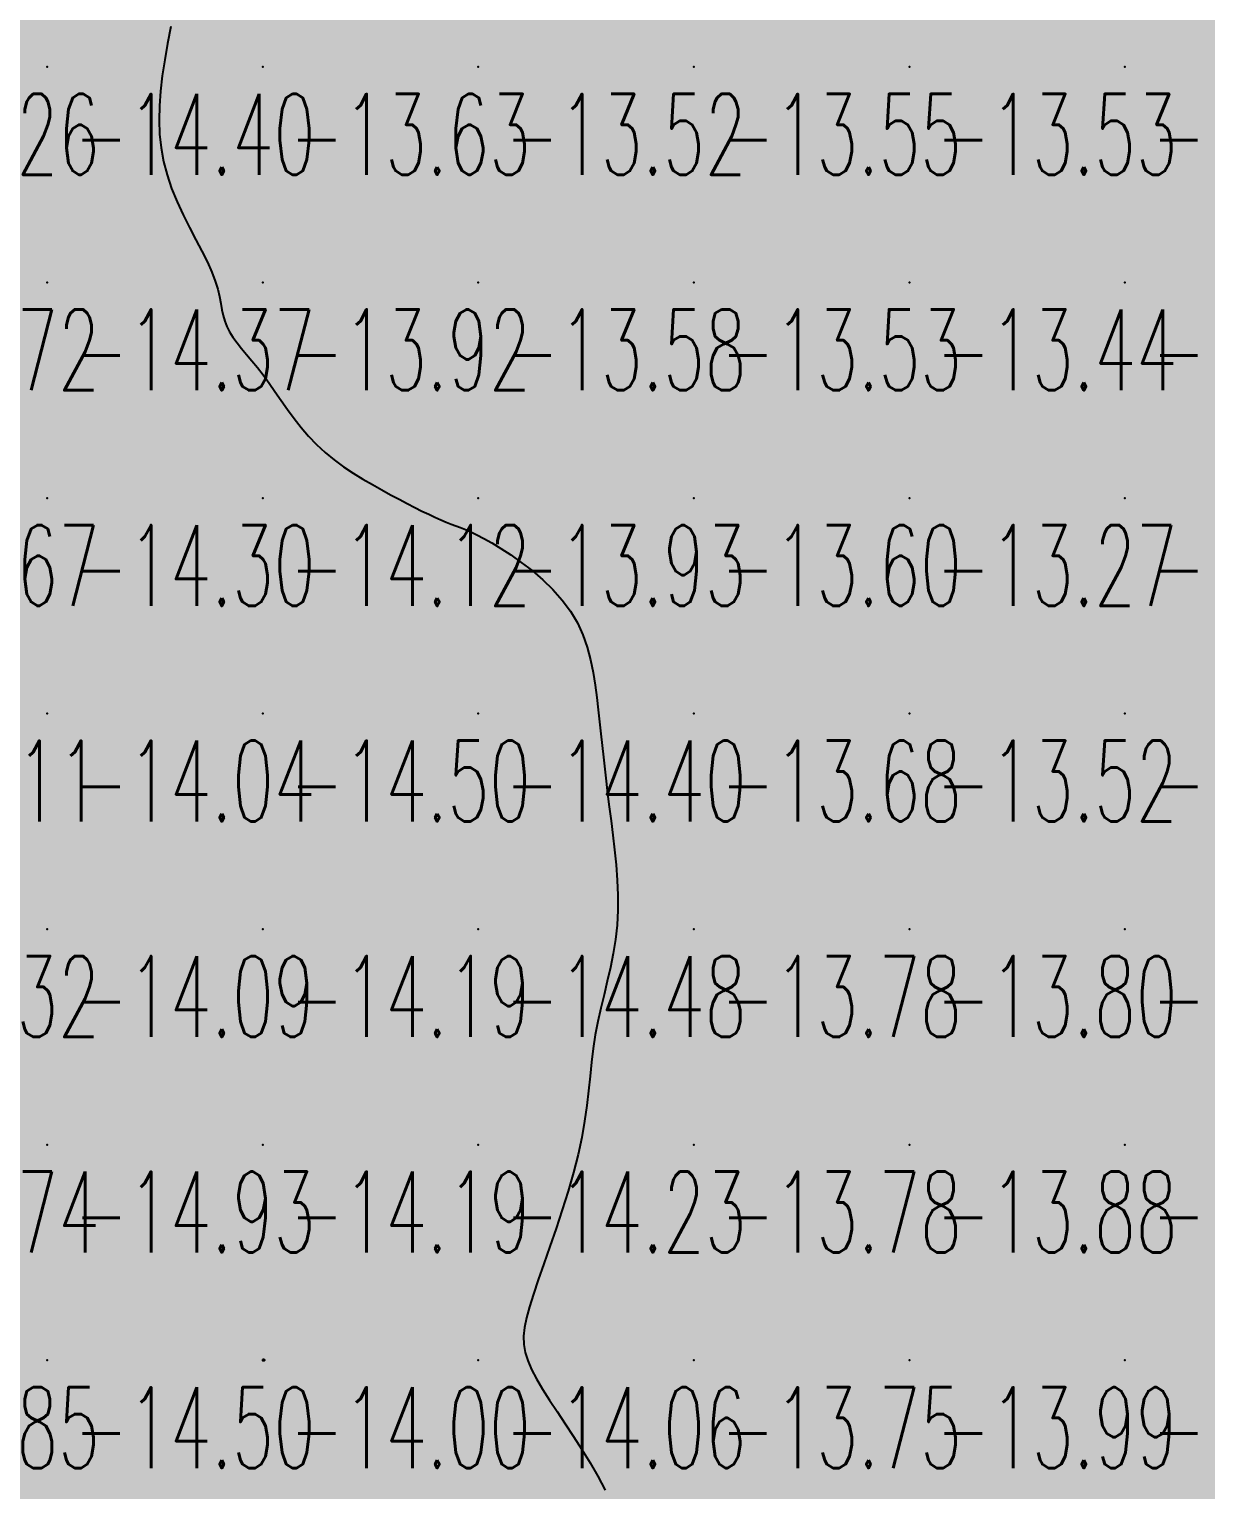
# Model space of a CAD drawing. Header units: millimetres. Extents: x 88261 to 90953, y 390274 to 392322.
# Drawn here: x 89799.4 to 89854, y 390771.2 to 390839 of the extents above; entities that cross this region are included whole.
import ezdxf
from ezdxf.enums import TextEntityAlignment as Align

# ---------------------------------------------------------------- set-up
doc = ezdxf.new("R2010")
doc.units = ezdxf.units.MM
doc.header["$LTSCALE"] = 25
for name, color, linetype in [('CN_03_00', 7, 'Continuous'), ('COTEAlt', 7, 'Continuous'), ('TN_COLORIAGE', 7, 'Continuous')]:
    doc.layers.add(name, color=color, linetype=linetype)
doc.styles.add('Simplex 1.0', font='Simplex.shx', dxfattribs={"width": 0.99, "height": 2.5})
doc.styles.get("Standard").update_dxf_attribs({"font": 'times.ttf'})

# ---------------------------------------------------------------- blocks, each defined once
blk = doc.blocks.new('COTE')
at = {"color": 0}
blk.add_point((0, 0), dxfattribs=at)
at = {"layer": 'COTEAlt'}
blk.add_attdef('ALT', text='', height=3.75, dxfattribs=at).set_placement((1.25, -1.25), align=Align.TOP_LEFT)

msp = doc.modelspace()

# ---------------------------------------------------------------- linework, layer by layer
at = {"layer": 'CN_03_00', "elevation": -14, "flags": 128}
msp.add_lwpolyline([(89805.977, 390839.112), (89805.836, 390838.333), (89805.701, 390837.57), (89805.588, 390836.833), (89805.504, 390836.124), (89805.453, 390835.439), (89805.437, 390834.773), (89805.461, 390834.122), (89805.528, 390833.484), (89805.642, 390832.854), (89805.806, 390832.228), (89806.021, 390831.604), (89806.276, 390830.986), (89806.557, 390830.381), (89806.852, 390829.792), (89807.146, 390829.227), (89807.425, 390828.69), (89807.677, 390828.188), (89807.886, 390827.725), (89808.045, 390827.306), (89808.16, 390826.928), (89808.242, 390826.584), (89808.304, 390826.27), (89808.357, 390825.979), (89808.412, 390825.708), (89808.481, 390825.449), (89808.575, 390825.199), (89808.703, 390824.951), (89808.864, 390824.702), (89809.054, 390824.448), (89809.267, 390824.183), (89809.5, 390823.905), (89809.748, 390823.61), (89810.007, 390823.292), (89810.272, 390822.949), (89810.541, 390822.577), (89810.815, 390822.182), (89811.098, 390821.772), (89811.393, 390821.352), (89811.702, 390820.929), (89812.029, 390820.511), (89812.377, 390820.105), (89812.749, 390819.717), (89813.148, 390819.352), (89813.567, 390819.012), (89814.001, 390818.694), (89814.445, 390818.397), (89814.89, 390818.119), (89815.333, 390817.861), (89815.765, 390817.619), (89816.182, 390817.394), (89816.578, 390817.183), (89816.952, 390816.986), (89817.304, 390816.804), (89817.635, 390816.638), (89817.946, 390816.486), (89818.236, 390816.35), (89818.505, 390816.229), (89818.754, 390816.124), (89818.986, 390816.033), (89819.207, 390815.95), (89819.428, 390815.867), (89819.658, 390815.775), (89819.908, 390815.666), (89820.187, 390815.532), (89820.505, 390815.365), (89820.872, 390815.158), (89821.292, 390814.903), (89821.755, 390814.601), (89822.244, 390814.257), (89822.744, 390813.872), (89823.238, 390813.451), (89823.711, 390812.995), (89824.146, 390812.508), (89824.528, 390811.993), (89824.844, 390811.454), (89825.099, 390810.895), (89825.302, 390810.321), (89825.46, 390809.738), (89825.582, 390809.15), (89825.676, 390808.562), (89825.751, 390807.98), (89825.815, 390807.41), (89825.875, 390806.853), (89825.934, 390806.306), (89825.993, 390805.764), (89826.052, 390805.219), (89826.114, 390804.668), (89826.18, 390804.102), (89826.25, 390803.517), (89826.327, 390802.907), (89826.409, 390802.267), (89826.492, 390801.602), (89826.571, 390800.919), (89826.639, 390800.222), (89826.69, 390799.518), (89826.719, 390798.814), (89826.719, 390798.116), (89826.684, 390797.429), (89826.611, 390796.759), (89826.506, 390796.103), (89826.378, 390795.46), (89826.234, 390794.826), (89826.083, 390794.199), (89825.934, 390793.576), (89825.795, 390792.954), (89825.675, 390792.331), (89825.579, 390791.703), (89825.501, 390791.066), (89825.431, 390790.415), (89825.36, 390789.745), (89825.279, 390789.051), (89825.178, 390788.328), (89825.048, 390787.572), (89824.88, 390786.778), (89824.668, 390785.944), (89824.42, 390785.083), (89824.146, 390784.213), (89823.86, 390783.349), (89823.571, 390782.51), (89823.292, 390781.711), (89823.033, 390780.969), (89822.807, 390780.301), (89822.623, 390779.719), (89822.484, 390779.211), (89822.393, 390778.762), (89822.352, 390778.354), (89822.361, 390777.972), (89822.425, 390777.599), (89822.543, 390777.22), (89822.718, 390776.816), (89822.951, 390776.377), (89823.234, 390775.901), (89823.556, 390775.393), (89823.909, 390774.856), (89824.283, 390774.293), (89824.669, 390773.708), (89825.057, 390773.104), (89825.438, 390772.486), (89825.8, 390771.854), (89826.127, 390771.208)], dxfattribs=at)
msp.add_lwpolyline([(89810.345, 390777.245), (89810.342, 390777.249), (89810.337, 390777.252), (89810.33, 390777.256), (89810.321, 390777.26), (89810.312, 390777.263), (89810.303, 390777.266), (89810.294, 390777.269), (89810.286, 390777.271), (89810.279, 390777.273), (89810.273, 390777.274), (89810.268, 390777.275), (89810.263, 390777.275), (89810.259, 390777.275), (89810.255, 390777.274), (89810.252, 390777.272), (89810.249, 390777.269), (89810.246, 390777.266), (89810.244, 390777.263), (89810.242, 390777.259), (89810.24, 390777.255), (89810.238, 390777.251), (89810.237, 390777.247), (89810.236, 390777.244), (89810.235, 390777.24), (89810.235, 390777.237), (89810.234, 390777.235), (89810.234, 390777.233), (89810.234, 390777.231), (89810.235, 390777.229), (89810.235, 390777.227), (89810.236, 390777.226), (89810.237, 390777.225), (89810.239, 390777.224), (89810.241, 390777.223), (89810.244, 390777.223), (89810.248, 390777.222), (89810.253, 390777.222), (89810.26, 390777.223), (89810.269, 390777.224), (89810.279, 390777.225), (89810.29, 390777.226), (89810.302, 390777.228), (89810.314, 390777.23), (89810.324, 390777.233), (89810.334, 390777.235), (89810.34, 390777.239), (89810.344, 390777.242), (89810.345, 390777.245)], close=True, dxfattribs=at)
at = {"layer": 'TN_COLORIAGE', "color": 221}
for points in [[(89807.247, 390844.238, -13.632), (89805.432, 390837.239, -13.632), (89810.249, 390847.239, -13.632), (89810.249, 390837.239, -13.632)], [(89810.249, 390837.239, -13.702), (89820.249, 390837.239, -13.702), (89820.249, 390847.239, -13.702)], [(89810.249, 390847.239, -13.702), (89810.249, 390837.239, -13.702), (89820.249, 390847.239, -13.702)], [(89820.249, 390837.239, -13.764), (89830.249, 390837.239, -13.764), (89830.249, 390847.239, -13.764)], [(89820.249, 390847.239, -13.764), (89820.249, 390837.239, -13.764), (89830.249, 390847.239, -13.764)], [(89830.249, 390837.239, -13.151), (89840.249, 390837.239, -13.151), (89840.249, 390847.239, -13.151)], [(89830.249, 390847.239, -13.151), (89830.249, 390837.239, -13.151), (89840.249, 390847.239, -13.151)], [(89840.249, 390837.239, -13.025), (89850.249, 390837.239, -13.025), (89850.249, 390847.239, -13.025)], [(89840.249, 390847.239, -13.025), (89840.249, 390837.239, -13.025), (89850.249, 390847.239, -13.025)], [(89850.249, 390837.239, -13), (89856.081, 390843.071, -13), (89850.249, 390847.239, -13), (89851.521, 390847.239, -13)], [(89854.74, 390837.239, -13.239), (89856.081, 390843.071, -13.239), (89850.249, 390837.239, -13.239)], [(89808.477, 390827.239, -13.632), (89805.231, 390832.222, -13.632), (89810.249, 390827.239, -13.632), (89810.249, 390837.239, -13.632)], [(89805.231, 390832.222, -13.632), (89805.432, 390837.239, -13.632), (89810.249, 390837.239, -13.632)], [(89810.249, 390827.239, -13.523), (89820.249, 390827.239, -13.523), (89820.249, 390837.239, -13.523)], [(89810.249, 390837.239, -13.523), (89810.249, 390827.239, -13.523), (89820.249, 390837.239, -13.523)], [(89820.249, 390827.239, -13.554), (89830.249, 390827.239, -13.554), (89830.249, 390837.239, -13.554)], [(89820.249, 390837.239, -13.554), (89820.249, 390827.239, -13.554), (89830.249, 390837.239, -13.554)], [(89830.249, 390827.239, -13.527), (89840.249, 390827.239, -13.527), (89840.249, 390837.239, -13.527)], [(89830.249, 390837.239, -13.527), (89830.249, 390827.239, -13.527), (89840.249, 390837.239, -13.527)], [(89840.249, 390827.239, -13.239), (89850.249, 390827.239, -13.239), (89850.249, 390837.239, -13.239)], [(89840.249, 390837.239, -13.239), (89840.249, 390827.239, -13.239), (89850.249, 390837.239, -13.239)], [(89850.249, 390837.239, -13), (89854.74, 390837.239, -13), (89850.249, 390827.239, -13), (89854.612, 390831.602, -13)], [(89854.612, 390831.602, -13.227), (89854.979, 390827.239, -13.227), (89850.249, 390827.239, -13.227)], [(89810.249, 390823.268, -13.921), (89808.181, 390825.172, -13.921), (89810.249, 390827.239, -13.921)], [(89808.181, 390825.172, -13.921), (89808.477, 390827.239, -13.921), (89810.249, 390827.239, -13.921)], [(89810.249, 390823.268, -13.578), (89812.457, 390819.448, -13.578), (89810.249, 390827.239, -13.578), (89820.249, 390827.239, -13.578)], [(89816.418, 390817.239, -13.578), (89812.457, 390819.448, -13.578), (89820.249, 390817.239, -13.578), (89820.249, 390827.239, -13.578)], [(89820.249, 390817.239, -13.526), (89830.249, 390817.239, -13.526), (89830.249, 390827.239, -13.526)], [(89820.249, 390827.239, -13.526), (89820.249, 390817.239, -13.526), (89830.249, 390827.239, -13.526)], [(89830.249, 390817.239, -13.437), (89840.249, 390817.239, -13.437), (89840.249, 390827.239, -13.437)], [(89830.249, 390827.239, -13.437), (89830.249, 390817.239, -13.437), (89840.249, 390827.239, -13.437)], [(89840.249, 390817.239, -13.227), (89850.249, 390817.239, -13.227), (89850.249, 390827.239, -13.227)], [(89840.249, 390827.239, -13.227), (89840.249, 390817.239, -13.227), (89850.249, 390827.239, -13.227)], [(89850.249, 390817.239, -13), (89856.921, 390823.911, -13), (89850.249, 390827.239, -13), (89854.979, 390827.239, -13)], [(89856.921, 390823.911, -13.507), (89858.789, 390817.239, -13.507), (89850.249, 390817.239, -13.507)], [(89816.418, 390817.239, -13.926), (89818.965, 390815.956, -13.926), (89820.249, 390817.239, -13.926)], [(89820.249, 390815.683, -13.926), (89818.965, 390815.956, -13.926), (89820.249, 390817.239, -13.926)], [(89820.249, 390815.683, -13.6), (89825.269, 390812.26, -13.6), (89820.249, 390817.239, -13.6), (89830.249, 390817.239, -13.6)], [(89825.843, 390807.239, -13.6), (89825.269, 390812.26, -13.6), (89830.249, 390807.239, -13.6), (89830.249, 390817.239, -13.6)], [(89830.249, 390807.239, -13.268), (89840.249, 390807.239, -13.268), (89840.249, 390817.239, -13.268)], [(89830.249, 390817.239, -13.268), (89830.249, 390807.239, -13.268), (89840.249, 390817.239, -13.268)], [(89840.249, 390807.239, -13.507), (89850.249, 390807.239, -13.507), (89850.249, 390817.239, -13.507)], [(89840.249, 390817.239, -13.507), (89840.249, 390807.239, -13.507), (89850.249, 390817.239, -13.507)], [(89850.249, 390807.239, -13), (89859.314, 390816.305, -13), (89850.249, 390817.239, -13), (89858.789, 390817.239, -13)], [(89850.249, 390807.239, -13), (89859.314, 390816.305, -13), (89860.249, 390807.239, -13), (89860.249, 390814.24, -13)], [(89825.843, 390807.239, -13.683), (89826.25, 390803.24, -13.683), (89830.249, 390807.239, -13.683)], [(89827.117, 390797.239, -13.683), (89826.25, 390803.24, -13.683), (89830.249, 390797.239, -13.683), (89830.249, 390807.239, -13.683)], [(89830.249, 390797.239, -13.523), (89840.249, 390797.239, -13.523), (89840.249, 390807.239, -13.523)], [(89830.249, 390807.239, -13.523), (89830.249, 390797.239, -13.523), (89840.249, 390807.239, -13.523)], [(89840.249, 390797.239, -13.841), (89850.249, 390797.239, -13.841), (89850.249, 390807.239, -13.841)], [(89840.249, 390807.239, -13.841), (89840.249, 390797.239, -13.841), (89850.249, 390807.239, -13.841)], [(89850.249, 390797.239, -13.202), (89860.249, 390797.239, -13.202), (89860.249, 390807.239, -13.202)], [(89850.249, 390807.239, -13.202), (89850.249, 390797.239, -13.202), (89860.249, 390807.239, -13.202)], [(89825.389, 390787.239, -13.783), (89825.386, 390792.377, -13.783), (89830.249, 390787.239, -13.783), (89830.249, 390797.239, -13.783)], [(89825.386, 390792.377, -13.783), (89827.117, 390797.239, -13.783), (89830.249, 390797.239, -13.783)], [(89830.249, 390787.239, -13.801), (89840.249, 390787.239, -13.801), (89840.249, 390797.239, -13.801)], [(89830.249, 390797.239, -13.801), (89830.249, 390787.239, -13.801), (89840.249, 390797.239, -13.801)], [(89840.249, 390787.239, -13.552), (89850.249, 390787.239, -13.552), (89850.249, 390797.239, -13.552)], [(89840.249, 390797.239, -13.552), (89840.249, 390787.239, -13.552), (89850.249, 390797.239, -13.552)], [(89850.249, 390787.239, -13), (89859.336, 390787.239, -13), (89860.249, 390797.239, -13), (89860.249, 390788.438, -13)], [(89850.249, 390797.239, -13.398), (89850.249, 390787.239, -13.398), (89860.249, 390797.239, -13.398)], [(89822.341, 390779.332, -13.745), (89822.088, 390777.239, -13.745), (89830.249, 390787.239, -13.745), (89830.249, 390777.239, -13.745)], [(89822.341, 390779.332, -13.783), (89825.389, 390787.239, -13.783), (89830.249, 390787.239, -13.783)], [(89830.249, 390777.239, -13.877), (89840.249, 390777.239, -13.877), (89840.249, 390787.239, -13.877)], [(89830.249, 390787.239, -13.877), (89830.249, 390777.239, -13.877), (89840.249, 390787.239, -13.877)], [(89840.249, 390777.239, -13.54), (89850.249, 390777.239, -13.54), (89850.249, 390787.239, -13.54)], [(89840.249, 390787.239, -13.54), (89840.249, 390777.239, -13.54), (89850.249, 390787.239, -13.54)], [(89850.249, 390777.239, -13), (89859.431, 390786.422, -13), (89850.249, 390787.239, -13), (89859.336, 390787.239, -13)], [(89850.249, 390777.239, -13), (89859.431, 390786.422, -13), (89860.249, 390777.239, -13), (89860.249, 390778.742, -13)], [(89810.249, 390777.28, -13.999), (89810.233, 390777.239, -13.999), (89810.249, 390777.239, -13.999)], [(89810.233, 390777.239, -13.999), (89810.234, 390777.224, -13.999), (89810.249, 390777.239, -13.999)], [(89810.249, 390777.22, -13.999), (89810.234, 390777.224, -13.999), (89810.249, 390777.239, -13.999)], [(89810.249, 390777.28, -13.999), (89810.283, 390777.273, -13.999), (89810.249, 390777.239, -13.999)], [(89810.383, 390777.239, -13.999), (89810.283, 390777.273, -13.999), (89810.249, 390777.239, -13.999)], [(89810.383, 390777.239, -13.999), (89810.249, 390777.22, -13.999), (89810.249, 390777.239, -13.999)], [(89822.088, 390777.239, -13.745), (89825.618, 390772.609, -13.745), (89830.249, 390777.239, -13.745)], [(89828.065, 390767.239, -13.745), (89825.618, 390772.609, -13.745), (89830.249, 390767.239, -13.745), (89830.249, 390777.239, -13.745)], [(89830.249, 390767.239, -13.988), (89840.249, 390767.239, -13.988), (89840.249, 390777.239, -13.988)], [(89830.249, 390777.239, -13.988), (89830.249, 390767.239, -13.988), (89840.249, 390777.239, -13.988)], [(89840.249, 390767.239, -13.608), (89850.249, 390767.239, -13.608), (89850.249, 390777.239, -13.608)], [(89840.249, 390777.239, -13.608), (89840.249, 390767.239, -13.608), (89850.249, 390777.239, -13.608)], [(89850.249, 390767.239, -13.01), (89860.249, 390767.239, -13.01), (89860.249, 390777.239, -13.01)], [(89850.249, 390777.239, -13.01), (89850.249, 390767.239, -13.01), (89860.249, 390777.239, -13.01)]]:
    msp.add_solid(points, dxfattribs=at)
at = {"layer": 'TN_COLORIAGE', "color": 231}
for points in [[(89800.249, 390837.239, -14), (89800.249, 390844.865, -14), (89790.249, 390837.239, -14), (89797.046, 390844.037, -14)], [(89807.247, 390844.238, -14.396), (89800.249, 390844.865, -14.396), (89800.249, 390837.239, -14.396)], [(89805.432, 390837.239, -14.396), (89807.247, 390844.238, -14.396), (89800.249, 390837.239, -14.396)], [(89790.249, 390827.239, -14.396), (89800.249, 390827.239, -14.396), (89800.249, 390837.239, -14.396)], [(89790.249, 390837.239, -14.396), (89790.249, 390827.239, -14.396), (89800.249, 390837.239, -14.396)], [(89800.249, 390837.239, -14), (89805.432, 390837.239, -14), (89800.249, 390827.239, -14), (89805.231, 390832.222, -14)], [(89805.231, 390832.222, -14.366), (89808.477, 390827.239, -14.366), (89800.249, 390827.239, -14.366)], [(89790.249, 390817.239, -14.366), (89800.249, 390817.239, -14.366), (89800.249, 390827.239, -14.366)], [(89790.249, 390827.239, -14.366), (89790.249, 390817.239, -14.366), (89800.249, 390827.239, -14.366)], [(89800.249, 390827.239, -14), (89808.477, 390827.239, -14), (89800.249, 390817.239, -14), (89808.181, 390825.172, -14)], [(89800.249, 390817.239, -14), (89808.181, 390825.172, -14), (89810.249, 390817.239, -14), (89810.249, 390823.268, -14)], [(89812.457, 390819.448, -14.12), (89810.249, 390823.268, -14.12), (89810.249, 390817.239, -14.12)], [(89812.457, 390819.448, -14.12), (89816.418, 390817.239, -14.12), (89810.249, 390817.239, -14.12)], [(89790.249, 390809.657, -14.302), (89791.571, 390808.562, -14.302), (89790.249, 390817.239, -14.302), (89800.249, 390817.239, -14.302)], [(89791.571, 390808.562, -14.041), (89791.246, 390807.239, -14.041), (89800.249, 390817.239, -14.041), (89800.249, 390807.239, -14.041)], [(89800.249, 390807.239, -14.12), (89810.249, 390807.239, -14.12), (89810.249, 390817.239, -14.12)], [(89800.249, 390817.239, -14.12), (89800.249, 390807.239, -14.12), (89810.249, 390817.239, -14.12)], [(89810.249, 390807.239, -14), (89818.965, 390815.956, -14), (89810.249, 390817.239, -14), (89816.418, 390817.239, -14)], [(89810.249, 390807.239, -14), (89818.965, 390815.956, -14), (89820.249, 390807.239, -14), (89820.249, 390815.683, -14)], [(89825.269, 390812.26, -14.403), (89820.249, 390815.683, -14.403), (89820.249, 390807.239, -14.403)], [(89825.269, 390812.26, -14.403), (89825.843, 390807.239, -14.403), (89820.249, 390807.239, -14.403)], [(89791.246, 390807.239, -14.041), (89792.775, 390799.765, -14.041), (89800.249, 390807.239, -14.041)], [(89792.877, 390797.239, -14.041), (89792.775, 390799.765, -14.041), (89800.249, 390797.239, -14.041), (89800.249, 390807.239, -14.041)], [(89800.249, 390797.239, -14.504), (89810.249, 390797.239, -14.504), (89810.249, 390807.239, -14.504)], [(89800.249, 390807.239, -14.504), (89800.249, 390797.239, -14.504), (89810.249, 390807.239, -14.504)], [(89810.249, 390797.239, -14.403), (89820.249, 390797.239, -14.403), (89820.249, 390807.239, -14.403)], [(89810.249, 390807.239, -14.403), (89810.249, 390797.239, -14.403), (89820.249, 390807.239, -14.403)], [(89820.249, 390797.239, -14), (89826.25, 390803.24, -14), (89820.249, 390807.239, -14), (89825.843, 390807.239, -14)], [(89826.25, 390803.24, -14.476), (89827.117, 390797.239, -14.476), (89820.249, 390797.239, -14.476)], [(89790.249, 390787.239, -14.09), (89800.249, 390787.239, -14.09), (89800.249, 390797.239, -14.09)], [(89790.249, 390791.653, -14.09), (89792.877, 390797.239, -14.09), (89790.249, 390787.239, -14.09), (89800.249, 390797.239, -14.09)], [(89800.249, 390787.239, -14.19), (89810.249, 390787.239, -14.19), (89810.249, 390797.239, -14.19)], [(89800.249, 390797.239, -14.19), (89800.249, 390787.239, -14.19), (89810.249, 390797.239, -14.19)], [(89810.249, 390787.239, -14.476), (89820.249, 390787.239, -14.476), (89820.249, 390797.239, -14.476)], [(89810.249, 390797.239, -14.476), (89810.249, 390787.239, -14.476), (89820.249, 390797.239, -14.476)], [(89820.249, 390797.239, -14), (89827.117, 390797.239, -14), (89820.249, 390787.239, -14), (89825.386, 390792.377, -14)], [(89825.386, 390792.377, -14.229), (89825.389, 390787.239, -14.229), (89820.249, 390787.239, -14.229)], [(89790.249, 390777.239, -14.933), (89800.249, 390777.239, -14.933), (89800.249, 390787.239, -14.933)], [(89790.249, 390787.239, -14.933), (89790.249, 390777.239, -14.933), (89800.249, 390787.239, -14.933)], [(89800.249, 390777.239, -14), (89810.233, 390777.239, -14), (89810.249, 390787.239, -14), (89810.249, 390777.28, -14)], [(89800.249, 390787.239, -14.194), (89800.249, 390777.239, -14.194), (89810.249, 390787.239, -14.194)], [(89820.249, 390787.239, -14), (89810.283, 390777.273, -14), (89810.249, 390787.239, -14), (89810.249, 390777.28, -14)], [(89820.249, 390787.239, -14), (89810.283, 390777.273, -14), (89820.249, 390777.239, -14), (89810.383, 390777.239, -14)], [(89820.249, 390787.239, -14), (89825.389, 390787.239, -14), (89820.249, 390777.239, -14), (89822.341, 390779.332, -14)], [(89822.088, 390777.239, -14.057), (89822.341, 390779.332, -14.057), (89820.249, 390777.239, -14.057)], [(89790.249, 390770.219, -14.503), (89791.408, 390768.399, -14.503), (89790.249, 390777.239, -14.503), (89800.249, 390777.239, -14.503)], [(89791.441, 390767.239, -14.503), (89791.408, 390768.399, -14.503), (89800.249, 390767.239, -14.503), (89800.249, 390777.239, -14.503)], [(89800.249, 390767.239, -14), (89810.234, 390777.224, -14), (89800.249, 390777.239, -14), (89810.233, 390777.239, -14)], [(89800.249, 390767.239, -14), (89810.234, 390777.224, -14), (89810.249, 390767.239, -14), (89810.249, 390777.22, -14)], [(89810.249, 390767.239, -14.057), (89820.249, 390767.239, -14.057), (89820.249, 390777.239, -14.057)], [(89810.249, 390767.239, -14), (89810.249, 390777.22, -14), (89820.249, 390777.239, -14), (89810.383, 390777.239, -14)], [(89820.249, 390767.239, -14), (89825.618, 390772.609, -14), (89820.249, 390777.239, -14), (89822.088, 390777.239, -14)], [(89825.618, 390772.609, -14.296), (89828.065, 390767.239, -14.296), (89820.249, 390767.239, -14.296)]]:
    msp.add_solid(points, dxfattribs=at)

# ---------------------------------------------------------------- block references
at = {"layer": 'COTEAlt'}
ref = msp.add_blockref('COTE', (89790.249, 390837.239), dxfattribs=at)
ref.add_attrib('ALT', '-14.26', dxfattribs={"height": 3.75, "style": 'Simplex 1.0', "width": 0.6}).set_placement((89791.499, 390835.989), align=Align.TOP_LEFT)
ref = msp.add_blockref('COTE', (89800.249, 390837.239), dxfattribs=at)
ref.add_attrib('ALT', '-14.40', dxfattribs={"height": 3.75, "style": 'Simplex 1.0', "width": 0.6}).set_placement((89801.499, 390835.989), align=Align.TOP_LEFT)
ref = msp.add_blockref('COTE', (89810.249, 390837.239), dxfattribs=at)
ref.add_attrib('ALT', '-13.63', dxfattribs={"height": 3.75, "style": 'Simplex 1.0', "width": 0.6}).set_placement((89811.499, 390835.989), align=Align.TOP_LEFT)
ref = msp.add_blockref('COTE', (89820.249, 390837.239), dxfattribs=at)
ref.add_attrib('ALT', '-13.52', dxfattribs={"height": 3.75, "style": 'Simplex 1.0', "width": 0.6}).set_placement((89821.499, 390835.989), align=Align.TOP_LEFT)
ref = msp.add_blockref('COTE', (89830.249, 390837.239), dxfattribs=at)
ref.add_attrib('ALT', '-13.55', dxfattribs={"height": 3.75, "style": 'Simplex 1.0', "width": 0.6}).set_placement((89831.499, 390835.989), align=Align.TOP_LEFT)
ref = msp.add_blockref('COTE', (89840.249, 390837.239), dxfattribs=at)
ref.add_attrib('ALT', '-13.53', dxfattribs={"height": 3.75, "style": 'Simplex 1.0', "width": 0.6}).set_placement((89841.499, 390835.989), align=Align.TOP_LEFT)
ref = msp.add_blockref('COTE', (89850.249, 390837.239), dxfattribs=at)
ref.add_attrib('ALT', '-13.24', dxfattribs={"height": 3.75, "style": 'Simplex 1.0', "width": 0.6}).set_placement((89851.499, 390835.989), align=Align.TOP_LEFT)
ref = msp.add_blockref('COTE', (89790.249, 390827.239), dxfattribs=at)
ref.add_attrib('ALT', '-14.72', dxfattribs={"height": 3.75, "style": 'Simplex 1.0', "width": 0.6}).set_placement((89791.499, 390825.989), align=Align.TOP_LEFT)
ref = msp.add_blockref('COTE', (89800.249, 390827.239), dxfattribs=at)
ref.add_attrib('ALT', '-14.37', dxfattribs={"height": 3.75, "style": 'Simplex 1.0', "width": 0.6}).set_placement((89801.499, 390825.989), align=Align.TOP_LEFT)
ref = msp.add_blockref('COTE', (89810.249, 390827.239), dxfattribs=at)
ref.add_attrib('ALT', '-13.92', dxfattribs={"height": 3.75, "style": 'Simplex 1.0', "width": 0.6}).set_placement((89811.499, 390825.989), align=Align.TOP_LEFT)
ref = msp.add_blockref('COTE', (89820.249, 390827.239), dxfattribs=at)
ref.add_attrib('ALT', '-13.58', dxfattribs={"height": 3.75, "style": 'Simplex 1.0', "width": 0.6}).set_placement((89821.499, 390825.989), align=Align.TOP_LEFT)
ref = msp.add_blockref('COTE', (89830.249, 390827.239), dxfattribs=at)
ref.add_attrib('ALT', '-13.53', dxfattribs={"height": 3.75, "style": 'Simplex 1.0', "width": 0.6}).set_placement((89831.499, 390825.989), align=Align.TOP_LEFT)
ref = msp.add_blockref('COTE', (89840.249, 390827.239), dxfattribs=at)
ref.add_attrib('ALT', '-13.44', dxfattribs={"height": 3.75, "style": 'Simplex 1.0', "width": 0.6}).set_placement((89841.499, 390825.989), align=Align.TOP_LEFT)
ref = msp.add_blockref('COTE', (89850.249, 390827.239), dxfattribs=at)
ref.add_attrib('ALT', '-13.23', dxfattribs={"height": 3.75, "style": 'Simplex 1.0', "width": 0.6}).set_placement((89851.499, 390825.989), align=Align.TOP_LEFT)
ref = msp.add_blockref('COTE', (89790.249, 390817.239), dxfattribs=at)
ref.add_attrib('ALT', '-14.67', dxfattribs={"height": 3.75, "style": 'Simplex 1.0', "width": 0.6}).set_placement((89791.499, 390815.989), align=Align.TOP_LEFT)
ref = msp.add_blockref('COTE', (89800.249, 390817.239), dxfattribs=at)
ref.add_attrib('ALT', '-14.30', dxfattribs={"height": 3.75, "style": 'Simplex 1.0', "width": 0.6}).set_placement((89801.499, 390815.989), align=Align.TOP_LEFT)
ref = msp.add_blockref('COTE', (89810.249, 390817.239), dxfattribs=at)
ref.add_attrib('ALT', '-14.12', dxfattribs={"height": 3.75, "style": 'Simplex 1.0', "width": 0.6}).set_placement((89811.499, 390815.989), align=Align.TOP_LEFT)
ref = msp.add_blockref('COTE', (89820.249, 390817.239), dxfattribs=at)
ref.add_attrib('ALT', '-13.93', dxfattribs={"height": 3.75, "style": 'Simplex 1.0', "width": 0.6}).set_placement((89821.499, 390815.989), align=Align.TOP_LEFT)
ref = msp.add_blockref('COTE', (89830.249, 390817.239), dxfattribs=at)
ref.add_attrib('ALT', '-13.60', dxfattribs={"height": 3.75, "style": 'Simplex 1.0', "width": 0.6}).set_placement((89831.499, 390815.989), align=Align.TOP_LEFT)
ref = msp.add_blockref('COTE', (89840.249, 390817.239), dxfattribs=at)
ref.add_attrib('ALT', '-13.27', dxfattribs={"height": 3.75, "style": 'Simplex 1.0', "width": 0.6}).set_placement((89841.499, 390815.989), align=Align.TOP_LEFT)
ref = msp.add_blockref('COTE', (89850.249, 390817.239), dxfattribs=at)
ref.add_attrib('ALT', '-13.51', dxfattribs={"height": 3.75, "style": 'Simplex 1.0', "width": 0.6}).set_placement((89851.499, 390815.989), align=Align.TOP_LEFT)
ref = msp.add_blockref('COTE', (89790.249, 390807.239), dxfattribs=at)
ref.add_attrib('ALT', '-15.11', dxfattribs={"height": 3.75, "style": 'Simplex 1.0', "width": 0.6}).set_placement((89791.499, 390805.989), align=Align.TOP_LEFT)
ref = msp.add_blockref('COTE', (89800.249, 390807.239), dxfattribs=at)
ref.add_attrib('ALT', '-14.04', dxfattribs={"height": 3.75, "style": 'Simplex 1.0', "width": 0.6}).set_placement((89801.499, 390805.989), align=Align.TOP_LEFT)
ref = msp.add_blockref('COTE', (89810.249, 390807.239), dxfattribs=at)
ref.add_attrib('ALT', '-14.50', dxfattribs={"height": 3.75, "style": 'Simplex 1.0', "width": 0.6}).set_placement((89811.499, 390805.989), align=Align.TOP_LEFT)
ref = msp.add_blockref('COTE', (89820.249, 390807.239), dxfattribs=at)
ref.add_attrib('ALT', '-14.40', dxfattribs={"height": 3.75, "style": 'Simplex 1.0', "width": 0.6}).set_placement((89821.499, 390805.989), align=Align.TOP_LEFT)
ref = msp.add_blockref('COTE', (89830.249, 390807.239), dxfattribs=at)
ref.add_attrib('ALT', '-13.68', dxfattribs={"height": 3.75, "style": 'Simplex 1.0', "width": 0.6}).set_placement((89831.499, 390805.989), align=Align.TOP_LEFT)
ref = msp.add_blockref('COTE', (89840.249, 390807.239), dxfattribs=at)
ref.add_attrib('ALT', '-13.52', dxfattribs={"height": 3.75, "style": 'Simplex 1.0', "width": 0.6}).set_placement((89841.499, 390805.989), align=Align.TOP_LEFT)
ref = msp.add_blockref('COTE', (89850.249, 390807.239), dxfattribs=at)
ref.add_attrib('ALT', '-13.84', dxfattribs={"height": 3.75, "style": 'Simplex 1.0', "width": 0.6}).set_placement((89851.499, 390805.989), align=Align.TOP_LEFT)
ref = msp.add_blockref('COTE', (89790.249, 390797.239), dxfattribs=at)
ref.add_attrib('ALT', '-15.32', dxfattribs={"height": 3.75, "style": 'Simplex 1.0', "width": 0.6}).set_placement((89791.499, 390795.989), align=Align.TOP_LEFT)
ref = msp.add_blockref('COTE', (89800.249, 390797.239), dxfattribs=at)
ref.add_attrib('ALT', '-14.09', dxfattribs={"height": 3.75, "style": 'Simplex 1.0', "width": 0.6}).set_placement((89801.499, 390795.989), align=Align.TOP_LEFT)
ref = msp.add_blockref('COTE', (89810.249, 390797.239), dxfattribs=at)
ref.add_attrib('ALT', '-14.19', dxfattribs={"height": 3.75, "style": 'Simplex 1.0', "width": 0.6}).set_placement((89811.499, 390795.989), align=Align.TOP_LEFT)
ref = msp.add_blockref('COTE', (89820.249, 390797.239), dxfattribs=at)
ref.add_attrib('ALT', '-14.48', dxfattribs={"height": 3.75, "style": 'Simplex 1.0', "width": 0.6}).set_placement((89821.499, 390795.989), align=Align.TOP_LEFT)
ref = msp.add_blockref('COTE', (89830.249, 390797.239), dxfattribs=at)
ref.add_attrib('ALT', '-13.78', dxfattribs={"height": 3.75, "style": 'Simplex 1.0', "width": 0.6}).set_placement((89831.499, 390795.989), align=Align.TOP_LEFT)
ref = msp.add_blockref('COTE', (89840.249, 390797.239), dxfattribs=at)
ref.add_attrib('ALT', '-13.80', dxfattribs={"height": 3.75, "style": 'Simplex 1.0', "width": 0.6}).set_placement((89841.499, 390795.989), align=Align.TOP_LEFT)
ref = msp.add_blockref('COTE', (89850.249, 390797.239), dxfattribs=at)
ref.add_attrib('ALT', '-13.55', dxfattribs={"height": 3.75, "style": 'Simplex 1.0', "width": 0.6}).set_placement((89851.499, 390795.989), align=Align.TOP_LEFT)
ref = msp.add_blockref('COTE', (89790.249, 390787.239), dxfattribs=at)
ref.add_attrib('ALT', '-14.74', dxfattribs={"height": 3.75, "style": 'Simplex 1.0', "width": 0.6}).set_placement((89791.499, 390785.989), align=Align.TOP_LEFT)
ref = msp.add_blockref('COTE', (89800.249, 390787.239), dxfattribs=at)
ref.add_attrib('ALT', '-14.93', dxfattribs={"height": 3.75, "style": 'Simplex 1.0', "width": 0.6}).set_placement((89801.499, 390785.989), align=Align.TOP_LEFT)
ref = msp.add_blockref('COTE', (89810.249, 390787.239), dxfattribs=at)
ref.add_attrib('ALT', '-14.19', dxfattribs={"height": 3.75, "style": 'Simplex 1.0', "width": 0.6}).set_placement((89811.499, 390785.989), align=Align.TOP_LEFT)
ref = msp.add_blockref('COTE', (89820.249, 390787.239), dxfattribs=at)
ref.add_attrib('ALT', '-14.23', dxfattribs={"height": 3.75, "style": 'Simplex 1.0', "width": 0.6}).set_placement((89821.499, 390785.989), align=Align.TOP_LEFT)
ref = msp.add_blockref('COTE', (89830.249, 390787.239), dxfattribs=at)
ref.add_attrib('ALT', '-13.78', dxfattribs={"height": 3.75, "style": 'Simplex 1.0', "width": 0.6}).set_placement((89831.499, 390785.989), align=Align.TOP_LEFT)
ref = msp.add_blockref('COTE', (89840.249, 390787.239), dxfattribs=at)
ref.add_attrib('ALT', '-13.88', dxfattribs={"height": 3.75, "style": 'Simplex 1.0', "width": 0.6}).set_placement((89841.499, 390785.989), align=Align.TOP_LEFT)
ref = msp.add_blockref('COTE', (89850.249, 390787.239), dxfattribs=at)
ref.add_attrib('ALT', '-13.54', dxfattribs={"height": 3.75, "style": 'Simplex 1.0', "width": 0.6}).set_placement((89851.499, 390785.989), align=Align.TOP_LEFT)
ref = msp.add_blockref('COTE', (89790.249, 390777.239), dxfattribs=at)
ref.add_attrib('ALT', '-14.85', dxfattribs={"height": 3.75, "style": 'Simplex 1.0', "width": 0.6}).set_placement((89791.499, 390775.989), align=Align.TOP_LEFT)
ref = msp.add_blockref('COTE', (89800.249, 390777.239), dxfattribs=at)
ref.add_attrib('ALT', '-14.50', dxfattribs={"height": 3.75, "style": 'Simplex 1.0', "width": 0.6}).set_placement((89801.499, 390775.989), align=Align.TOP_LEFT)
ref = msp.add_blockref('COTE', (89810.249, 390777.239), dxfattribs=at)
ref.add_attrib('ALT', '-14.00', dxfattribs={"height": 3.75, "style": 'Simplex 1.0', "width": 0.6}).set_placement((89811.499, 390775.989), align=Align.TOP_LEFT)
ref = msp.add_blockref('COTE', (89820.249, 390777.239), dxfattribs=at)
ref.add_attrib('ALT', '-14.06', dxfattribs={"height": 3.75, "style": 'Simplex 1.0', "width": 0.6}).set_placement((89821.499, 390775.989), align=Align.TOP_LEFT)
ref = msp.add_blockref('COTE', (89830.249, 390777.239), dxfattribs=at)
ref.add_attrib('ALT', '-13.75', dxfattribs={"height": 3.75, "style": 'Simplex 1.0', "width": 0.6}).set_placement((89831.499, 390775.989), align=Align.TOP_LEFT)
ref = msp.add_blockref('COTE', (89840.249, 390777.239), dxfattribs=at)
ref.add_attrib('ALT', '-13.99', dxfattribs={"height": 3.75, "style": 'Simplex 1.0', "width": 0.6}).set_placement((89841.499, 390775.989), align=Align.TOP_LEFT)
ref = msp.add_blockref('COTE', (89850.249, 390777.239), dxfattribs=at)
ref.add_attrib('ALT', '-13.61', dxfattribs={"height": 3.75, "style": 'Simplex 1.0', "width": 0.6}).set_placement((89851.499, 390775.989), align=Align.TOP_LEFT)

doc.saveas('drawing.dxf')
